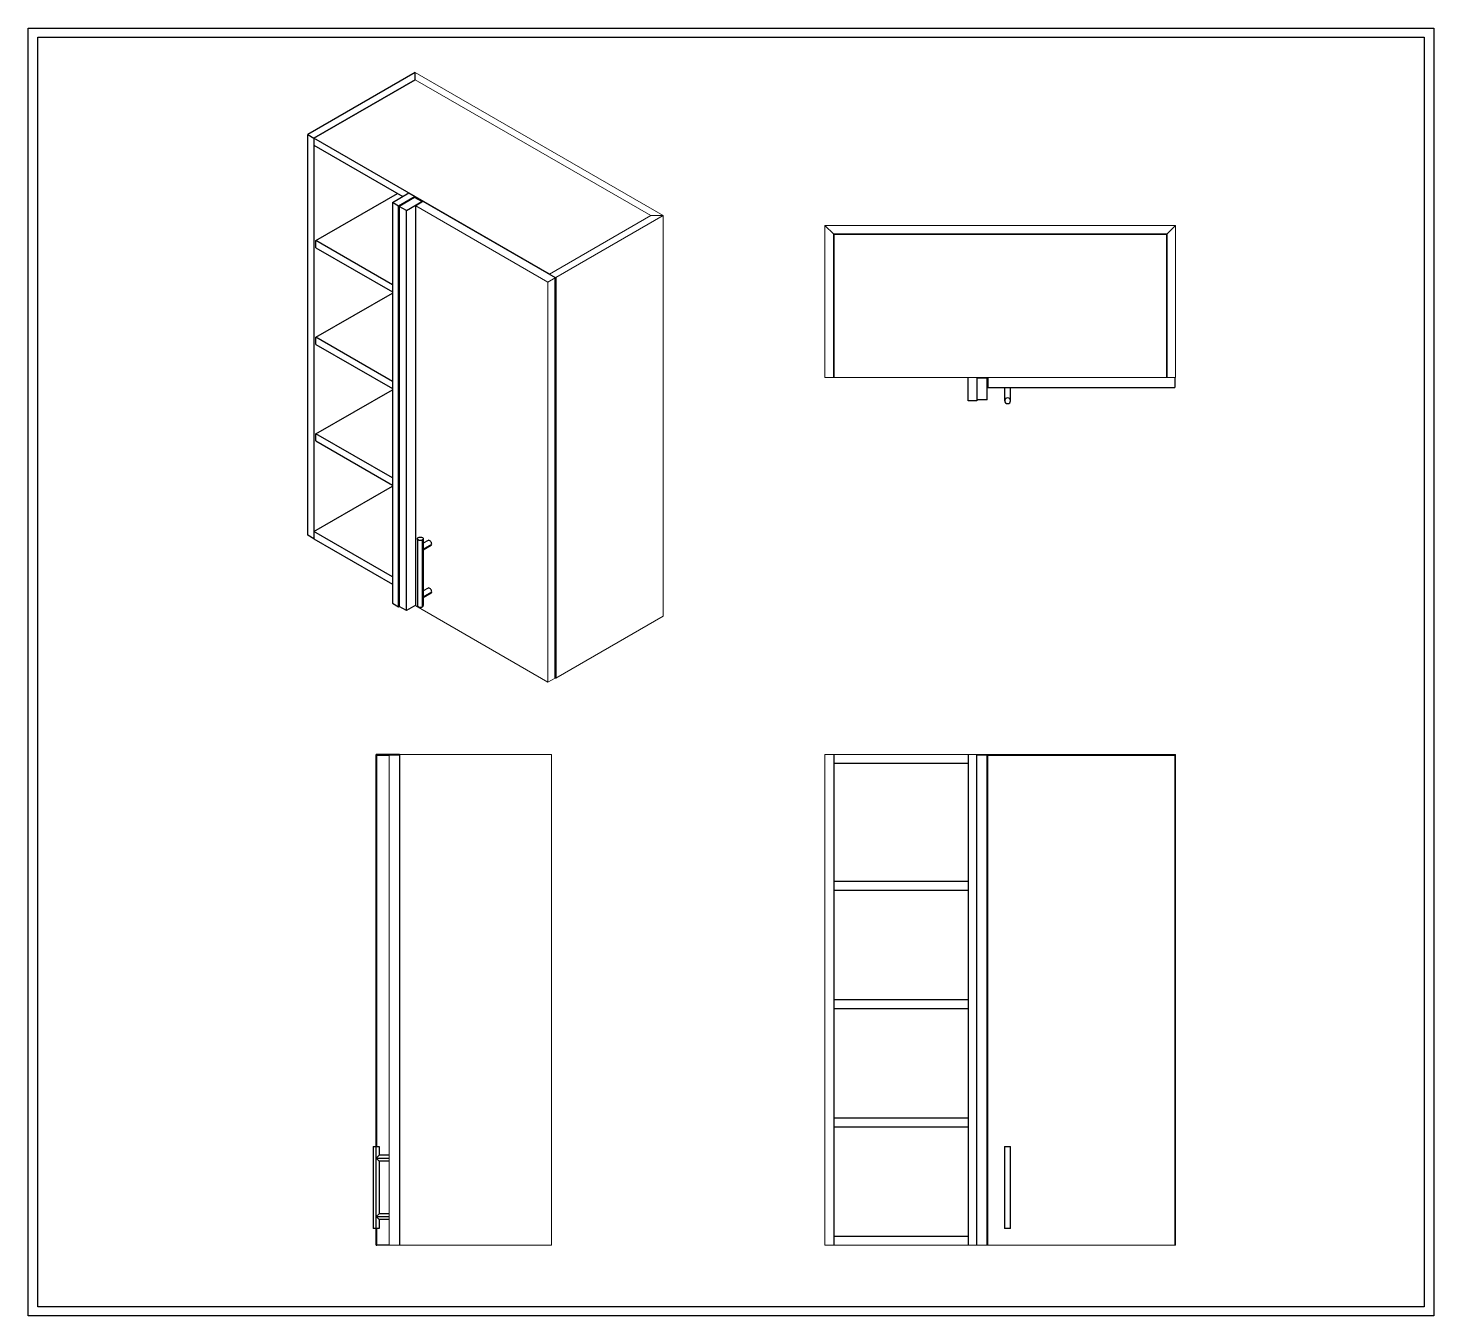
# Paper-space layout 'Projects1200x1100' of a CAD drawing. Header units: inches. Extents: x 55.011 to 55.328, y 90.128 to 90.419.
# The model-space entities are those that its viewports show. They can reach past a viewport. Long polylines and large blocks are cut down to what shows.
import ezdxf

# ---------------------------------------------------------------- set-up
doc = ezdxf.new("R2010")
doc.units = ezdxf.units.IN
doc.header["$MEASUREMENT"] = 0
doc.layers.add('001_Dark_1 10', color=7, linetype='Continuous', lineweight=0)
doc.layers.add('002_Medium_1 30', color=252, linetype='Continuous')
doc.layers.add('003_Light_1 30', color=253, linetype='Continuous')
doc.layers.add('02', color=251, linetype='Continuous', plot=False)
doc.layers.add('Rectang.', color=251, linetype='Continuous', plot=False)

msp = doc.modelspace()

# ---------------------------------------------------------------- linework, layer by layer
at = {"layer": '001_Dark_1 10', "extrusion": (5.55112e-17, 0.816497, 0.57735)}
for p, q in [((28.2371, 16.473), (27.53, 16.8812)), ((28.2017, 16.473), (27.53, 16.8608)), ((27.53, 16.8608), (28.2017, 16.473)), ((27.5315, 16.5011), (27.9086, 16.2833)), ((27.9292, 16.2952), (27.5521, 16.513)), ((27.913, 16.3063), (28.2017, 16.473)), ((28.2017, 16.473), (27.913, 16.3063)), ((27.9307, 16.2961), (28.2371, 16.473)), ((28.2017, 16.473), (28.2371, 16.473)), ((28.2371, 16.473), (28.2371, 15.3299)), ((27.9292, 16.2952), (27.9086, 16.2833)), ((27.9086, 16.2833), (27.9086, 15.1419)), ((27.913, 16.3063), (27.9307, 16.2961)), ((27.913, 16.3046), (27.913, 16.3063)), ((27.913, 16.3046), (27.913, 16.3063)), ((27.9086, 15.1419), (27.5315, 15.3597)), ((27.9307, 15.153), (28.2371, 15.3299)), ((27.9292, 15.1538), (27.9086, 15.1419)), ((27.9307, 15.153), (27.9292, 15.1538))]:
    msp.add_line(p, q, dxfattribs=at)
at = {"layer": '001_Dark_1 10'}
for p, q in [((28.6984, 16.4449), (28.6984, 16.0116)), ((29.6984, 16.4449), (28.6984, 16.4449)), ((29.6984, 16.0116), (29.6984, 16.4449)), ((28.6984, 16.0116), (28.7234, 16.0116)), ((29.6734, 16.0116), (28.7234, 16.0116)), ((29.1068, 16.0116), (29.1318, 16.0116)), ((29.1609, 16.0095), (29.1318, 16.0095)), ((29.6734, 16.0116), (29.6984, 16.0116))]:
    msp.add_line(p, q, dxfattribs=at)
at = {"layer": '001_Dark_1 10', "extrusion": (0, 1, 0)}
for p, q in [((27.456, 14.9338), (27.456, 13.5359)), ((27.4852, 14.9338), (27.456, 14.9338)), ((27.4852, 14.9359), (27.9185, 14.9359)), ((27.9185, 14.9359), (27.9185, 13.5359)), ((28.6984, 13.5359), (28.6984, 14.9359)), ((28.6984, 14.9359), (28.7234, 14.9359)), ((29.1068, 14.9359), (28.7234, 14.9359)), ((29.1318, 14.9359), (29.1068, 14.9359)), ((29.6734, 14.9359), (29.1318, 14.9359)), ((29.1318, 14.9359), (29.1318, 13.5359)), ((29.1609, 14.9338), (29.1318, 14.9338)), ((29.6734, 14.9359), (29.6984, 14.9359)), ((29.6734, 14.9338), (29.6734, 14.9359)), ((29.6734, 14.9338), (29.6734, 14.9359)), ((29.6984, 14.9359), (29.6984, 13.5359)), ((27.4852, 13.5359), (27.456, 13.5359)), ((27.4852, 13.5359), (27.9185, 13.5359)), ((28.7234, 13.5359), (28.6984, 13.5359)), ((28.7234, 13.5359), (29.1068, 13.5359)), ((29.1068, 13.5359), (29.1318, 13.5359)), ((29.1609, 13.5359), (29.1318, 13.5359)), ((29.1609, 13.5359), (29.163, 13.5359)), ((29.6963, 13.5359), (29.163, 13.5359)), ((29.6984, 13.5359), (29.6963, 13.5359))]:
    msp.add_line(p, q, dxfattribs=at)
at = {"layer": '002_Medium_1 30', "extrusion": (5.55112e-17, 0.816497, 0.57735)}
for p, q in [((27.53, 16.8812), (27.2236, 16.7043)), ((27.53, 16.8608), (27.53, 16.8812)), ((27.53, 16.8608), (27.2413, 16.6941)), ((27.2413, 16.6941), (27.53, 16.8608)), ((27.2236, 15.5612), (27.2236, 16.7043)), ((27.2236, 16.7043), (27.2413, 16.6941)), ((27.2413, 16.6941), (27.2413, 15.551)), ((27.913, 16.3063), (27.2413, 16.6941)), ((27.2413, 16.6941), (27.2413, 16.6737)), ((27.2413, 16.6737), (27.4946, 16.5274)), ((27.2472, 16.4016), (27.4799, 16.5359)), ((27.4652, 16.5104), (27.5123, 16.5376)), ((27.53, 16.5274), (27.4829, 16.5002)), ((27.5285, 16.5249), (27.4843, 16.4994)), ((27.5123, 16.5376), (27.53, 16.5274)), ((27.5491, 16.513), (27.5285, 16.5249)), ((27.53, 16.524), (27.53, 16.5274)), ((27.4829, 16.5002), (27.4652, 16.5104)), ((27.4652, 16.5104), (27.4652, 15.3673)), ((27.4829, 15.3571), (27.4829, 16.5002)), ((27.4843, 16.4994), (27.4843, 15.358)), ((27.505, 16.4875), (27.4843, 16.4994)), ((27.505, 16.4875), (27.5491, 16.513)), ((27.505, 15.3461), (27.505, 16.4875)), ((27.5521, 16.513), (27.5315, 16.5011)), ((27.5315, 15.3597), (27.5315, 16.5011)), ((27.5491, 16.513), (27.5491, 16.5113)), ((27.2472, 16.3811), (27.2472, 16.4016)), ((27.4652, 16.2757), (27.2472, 16.4016)), ((27.2472, 16.3811), (27.4652, 16.2553)), ((27.2472, 16.126), (27.4652, 16.2519)), ((27.2472, 16.1056), (27.2472, 16.126)), ((27.4652, 16.0001), (27.2472, 16.126)), ((27.2472, 16.1056), (27.4652, 15.9797)), ((27.2472, 15.8504), (27.4652, 15.9763)), ((27.2472, 15.83), (27.2472, 15.8504)), ((27.4652, 15.7245), (27.2472, 15.8504)), ((27.2472, 15.83), (27.4652, 15.7041)), ((27.2413, 15.5714), (27.4652, 15.7007)), ((27.2413, 15.551), (27.2236, 15.5612)), ((27.2413, 15.5714), (27.2413, 15.551)), ((27.4652, 15.4422), (27.2413, 15.5714)), ((27.2413, 15.551), (27.4652, 15.4218)), ((27.5364, 15.551), (27.5364, 15.3605)), ((27.5506, 15.5204), (27.5506, 15.5476)), ((27.5506, 15.5204), (27.5771, 15.5357)), ((27.5531, 15.519), (27.5506, 15.5204)), ((27.5506, 15.3843), (27.5506, 15.5204)), ((27.5531, 15.551), (27.5531, 15.5286)), ((27.5671, 15.5463), (27.5531, 15.5383)), ((27.5754, 15.5319), (27.5531, 15.519)), ((27.5531, 15.519), (27.5531, 15.3925)), ((27.5506, 15.3843), (27.5771, 15.3996)), ((27.5671, 15.4103), (27.5531, 15.4022)), ((27.5754, 15.3958), (27.5531, 15.3829)), ((27.4652, 15.3673), (27.4829, 15.3571)), ((27.4829, 15.3571), (27.4843, 15.358)), ((27.505, 15.3461), (27.4843, 15.358)), ((27.5315, 15.3614), (27.505, 15.3461)), ((27.5531, 15.3829), (27.5506, 15.3843)), ((27.5506, 15.3571), (27.5506, 15.3843)), ((27.5531, 15.3829), (27.5531, 15.3605))]:
    msp.add_line(p, q, dxfattribs=at)
at = {"layer": '002_Medium_1 30'}
for p, q in [((29.1068, 15.9449), (29.1068, 16.0116)), ((29.1318, 16.0116), (29.1318, 15.9449)), ((29.1609, 15.947), (29.1609, 16.0095)), ((29.163, 16.0116), (29.163, 15.9824)), ((29.6963, 16.0116), (29.6963, 15.9824)), ((29.163, 15.9824), (29.6963, 15.9824)), ((29.2109, 15.9824), (29.2109, 15.9449)), ((29.2276, 15.9449), (29.2276, 15.9824)), ((29.1318, 15.9449), (29.1068, 15.9449)), ((29.1609, 15.947), (29.1318, 15.947))]:
    msp.add_line(p, q, dxfattribs=at)
at = {"layer": '002_Medium_1 30', "extrusion": (0, 1, 0)}
for p, q in [((27.4185, 13.8172), (27.4185, 14.9359)), ((27.4852, 14.9359), (27.4185, 14.9359)), ((27.4206, 13.8172), (27.4206, 14.9338)), ((27.4206, 14.9338), (27.456, 14.9338)), ((28.7234, 14.9359), (28.7234, 13.5359)), ((28.7234, 14.9359), (28.7234, 14.9109)), ((29.1068, 14.9359), (29.1068, 13.5359)), ((29.1318, 13.5359), (29.1318, 14.9359)), ((29.1609, 13.5359), (29.1609, 14.9338)), ((29.163, 13.5359), (29.163, 14.9338)), ((28.7234, 14.9109), (29.1068, 14.9109)), ((29.1609, 14.9109), (29.163, 14.9109)), ((29.1068, 14.5734), (28.7234, 14.5734)), ((29.163, 14.5734), (29.1609, 14.5734)), ((28.7234, 14.5484), (29.1068, 14.5484)), ((29.1609, 14.5484), (29.163, 14.5484)), ((29.1068, 14.2359), (28.7234, 14.2359)), ((29.163, 14.2359), (29.1609, 14.2359)), ((28.7234, 14.2109), (29.1068, 14.2109)), ((29.1609, 14.2109), (29.163, 14.2109)), ((29.1068, 13.8984), (28.7234, 13.8984)), ((28.7234, 13.8734), (29.1068, 13.8734)), ((29.163, 13.8984), (29.1609, 13.8984)), ((29.1609, 13.8734), (29.163, 13.8734)), ((27.4102, 13.8172), (27.4185, 13.8172)), ((27.4102, 13.8172), (27.4102, 13.5838)), ((27.4185, 13.7838), (27.4185, 13.8172)), ((27.4185, 13.8172), (27.4269, 13.8172)), ((27.4185, 13.7838), (27.4269, 13.7922)), ((27.4269, 13.8172), (27.4269, 13.7922)), ((27.456, 13.7922), (27.4269, 13.7922)), ((29.2109, 13.8172), (29.2109, 13.7838)), ((29.2109, 13.8172), (29.2276, 13.8172)), ((29.2276, 13.7838), (29.2276, 13.8172)), ((27.4185, 13.7838), (27.456, 13.7838)), ((27.4269, 13.7755), (27.4185, 13.7838)), ((27.4185, 13.6172), (27.4185, 13.7838)), ((27.456, 13.7755), (27.4269, 13.7755)), ((27.4269, 13.7755), (27.4269, 13.6255)), ((29.2109, 13.7838), (29.2109, 13.6172)), ((29.2276, 13.6172), (29.2276, 13.7838)), ((27.4185, 13.6172), (27.4269, 13.6255)), ((27.4185, 13.6172), (27.456, 13.6172)), ((27.4269, 13.6088), (27.4185, 13.6172)), ((27.4185, 13.5838), (27.4185, 13.6172)), ((27.456, 13.6255), (27.4269, 13.6255)), ((27.456, 13.6088), (27.4269, 13.6088)), ((27.4269, 13.6088), (27.4269, 13.5838)), ((29.2109, 13.6172), (29.2109, 13.5838)), ((29.2276, 13.5838), (29.2276, 13.6172)), ((27.4185, 13.5838), (27.4102, 13.5838)), ((27.4269, 13.5838), (27.4185, 13.5838)), ((27.4185, 13.5359), (27.4185, 13.5838)), ((27.4206, 13.5359), (27.4206, 13.5838)), ((28.7234, 13.5609), (28.7234, 13.5359)), ((29.1068, 13.5609), (28.7234, 13.5609)), ((29.163, 13.5609), (29.1609, 13.5609)), ((29.2276, 13.5838), (29.2109, 13.5838)), ((27.4185, 13.5359), (27.4206, 13.5359)), ((27.456, 13.5359), (27.4206, 13.5359))]:
    msp.add_line(p, q, dxfattribs=at)
at = {"layer": '002_Medium_1 30'}
for start, end in [(0, 180), (180, 0)]:
    msp.add_arc((29.2193, 15.9449), 0.00833, start, end, dxfattribs=at)
at = {"layer": '002_Medium_1 30', "extrusion": (2.08687e-17, -3.22142e-30, -1)}
for major_axis in [(-0.00833, 0), (0.00833, 0)]:
    msp.add_ellipse((27.5447, 15.551), major_axis=major_axis, ratio=0.57735, start_param=-2.356194, end_param=0.785398, dxfattribs=at)
at = {"layer": '002_Medium_1 30', "extrusion": (2.77556e-17, 4.80741e-17, -1)}
msp.add_ellipse((27.5447, 15.5238), major_axis=(-0.0059, -0.0102), ratio=0.57735, start_param=3.926991, end_param=4.712389, dxfattribs=at)
at = {"layer": '002_Medium_1 30'}
for centre, major_axis, start_param, end_param in [((27.5712, 15.5391), (-0.00417, 0.00722), -2.356194, 0), ((27.5712, 15.5391), (0.00417, -0.00722), 0, 0.785398), ((27.5712, 15.403), (-0.00417, 0.00722), -2.356194, 0), ((27.5712, 15.403), (0.00417, -0.00722), 0, 0.785398), ((27.5447, 15.3605), (-0.00833, 0), 0, 2.356194), ((27.5447, 15.3605), (0.00833, 0), -0.785398, 0)]:
    msp.add_ellipse(centre, major_axis=major_axis, ratio=0.57735, start_param=start_param, end_param=end_param, dxfattribs=at)
at = {"layer": '002_Medium_1 30', "extrusion": (1.07304e-16, 1.30344e-16, -1)}
msp.add_ellipse((27.5447, 15.3877), major_axis=(-0.0059, -0.0102), ratio=0.57735, start_param=3.926991, end_param=4.712389, dxfattribs=at)
at = {"layer": '003_Light_1 30'}
for p, q in [((28.7234, 16.4199), (28.6984, 16.4449)), ((29.6734, 16.4199), (29.6984, 16.4449)), ((28.7234, 16.4199), (28.7234, 16.0116)), ((29.6734, 16.4199), (28.7234, 16.4199)), ((28.7234, 16.4199), (29.6734, 16.4199)), ((28.7234, 16.0116), (28.7234, 16.4199)), ((29.6734, 16.0116), (29.6734, 16.4199)), ((29.6734, 16.4199), (29.6734, 16.0116))]:
    msp.add_line(p, q, dxfattribs=at)
at = {"layer": '003_Light_1 30', "extrusion": (5.55112e-17, 0.816497, 0.57735)}
for p, q in [((27.9292, 15.1538), (27.9292, 16.2952)), ((27.9307, 16.2961), (27.9307, 15.153))]:
    msp.add_line(p, q, dxfattribs=at)
at = {"layer": '003_Light_1 30', "extrusion": (0, 1, 0)}
for p, q in [((27.4852, 14.9359), (27.4852, 13.5359)), ((29.163, 14.9338), (29.6963, 14.9338)), ((29.6963, 14.9338), (29.6963, 13.5359))]:
    msp.add_line(p, q, dxfattribs=at)
at = {"layer": '02'}
msp.add_lwpolyline([(26.4544, 16.9823), (30.4069, 16.9823), (30.4069, 13.3597), (26.4544, 13.3597), (26.4544, 16.9823)], dxfattribs=at)
at = {"layer": 'Rectang.'}
msp.add_lwpolyline([(26.4544, 16.9823), (30.4069, 16.9823), (30.4069, 13.3597), (26.4544, 13.3597), (26.4544, 16.9823)], dxfattribs=at)

psp = doc.layouts.new('Projects1200x1100')

# ---------------------------------------------------------------- linework, layer by layer
at = {"layer": 'Defpoints'}
psp.add_lwpolyline([(55.01091, 90.41859), (55.32841, 90.41859), (55.32841, 90.12759), (55.01091, 90.12759)], close=True, dxfattribs=at)

# ---------------------------------------------------------------- viewports
psp.add_viewport(center=(55.16966, 90.27309), size=(0.3175, 0.291), view_center_point=(28.43062, 15.17101), view_height=3.6738981, dxfattribs=at)

doc.saveas('drawing.dxf')
